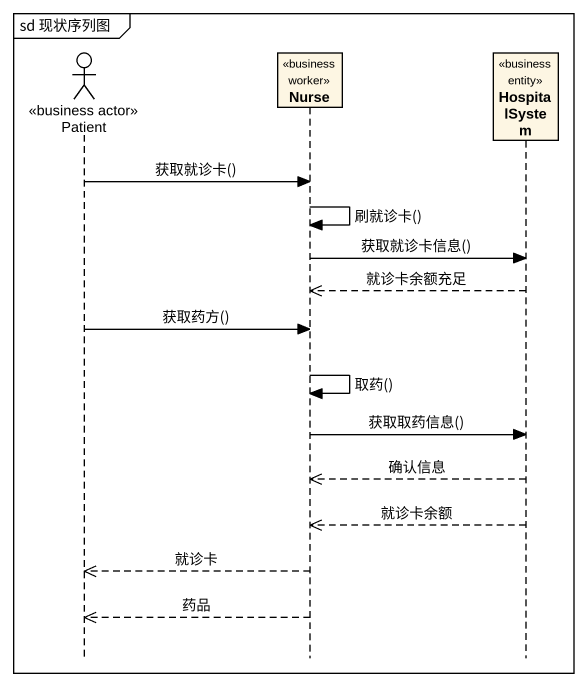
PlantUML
@startuml
mainframe sd 现状序列图
hide footbox
actor Patient <<business actor>>
participant Nurse <<business worker>>
participant HospitalSystem <<business entity>>

Patient -> Nurse : 获取就诊卡()
Nurse -> Nurse : 刷就诊卡()
Nurse -> HospitalSystem : 获取就诊卡信息()
HospitalSystem -->> Nurse : 就诊卡余额充足
Patient -> Nurse : 获取药方()
Nurse -> Nurse : 取药()
Nurse -> HospitalSystem : 获取取药信息()
HospitalSystem -->> Nurse : 确认信息
HospitalSystem -->> Nurse : 就诊卡余额
Nurse -->> Patient : 就诊卡
Nurse -->> Patient : 药品
@enduml
